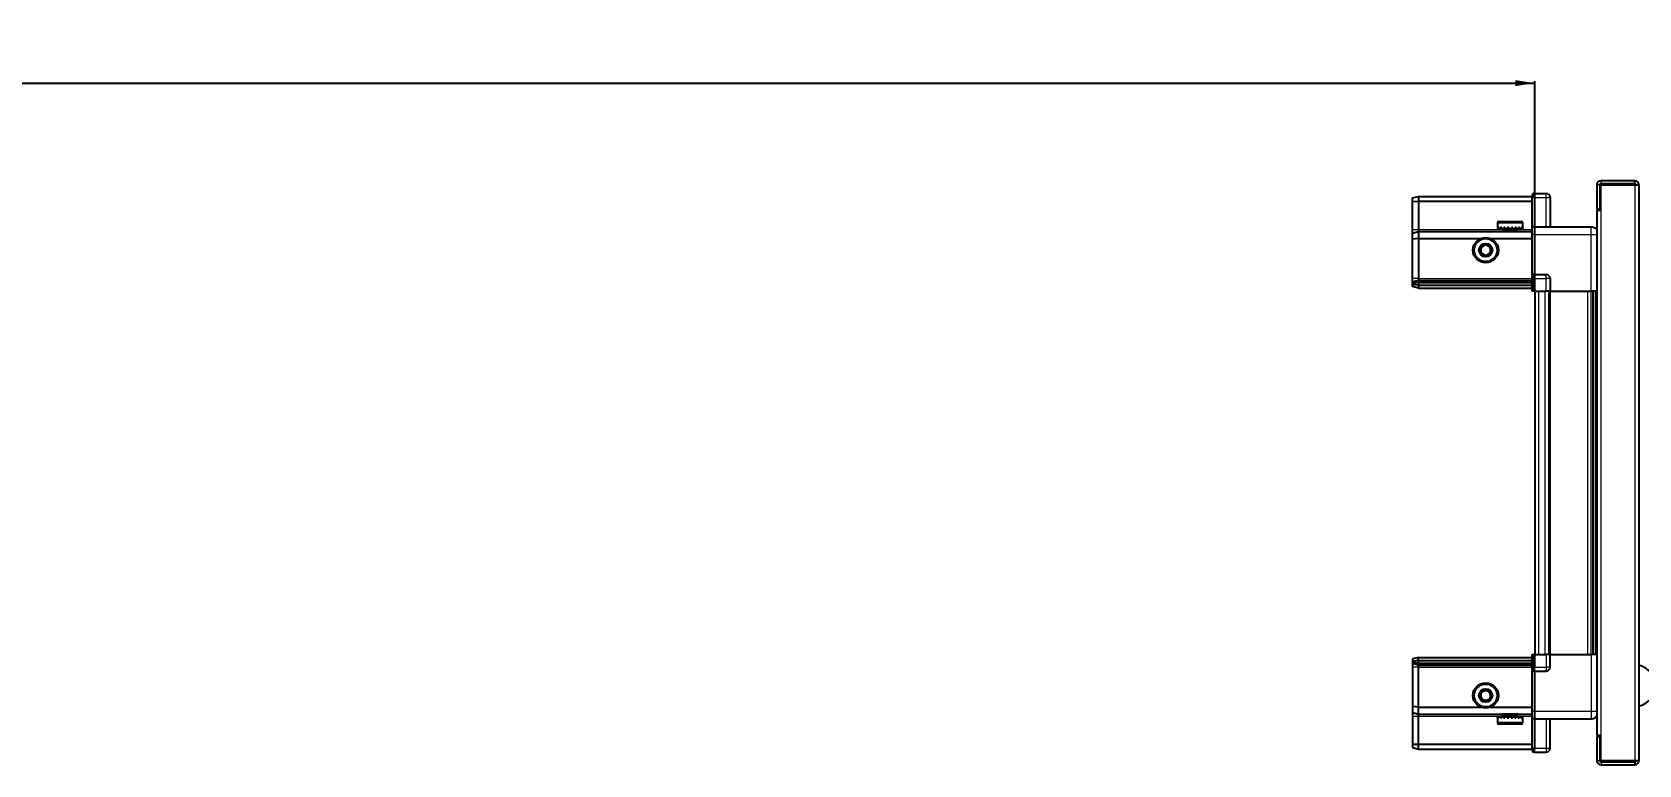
# Model space of a CAD drawing. Header units: millimetres. Extents: x 1021 to 4033, y -989 to 1441.
# Drawn here: x 2625 to 3448, y 993 to 1368 of the extents above; entities that cross this region are included whole.
import ezdxf

# ---------------------------------------------------------------- set-up
doc = ezdxf.new("R2010")
doc.units = ezdxf.units.MM
doc.layers.add('FORMAT', color=7, linetype='Continuous')
doc.styles.add('SLDTEXTSTYLE0', font='TXT', dxfattribs={"width": 0.75})
doc.dimstyles.new('SLDDIMSTYLE0', dxfattribs={"dimtxt": 20, "dimasz": 10, "dimexe": 0, "dimexo": 0.0625, "dimgap": 5, "dimtad": 2, "dimdec": 1, "dimrnd": 1e-09, "dimzin": 12, "dimdsep": 46, "dimtxsty": 'SLDTEXTSTYLE0', "dimsah": 1, "dimcen": 0.09, "dimadec": 0, "dimazin": 3, "dimtfac": 1, "dimtofl": 0, "dimtmove": 0, "dimatfit": 3, "dimfxl": 0, "dimfrac": 2, "dimtolj": 1, "dimtzin": 12, "dimarcsym": 0})

# ---------------------------------------------------------------- blocks, each defined once
blk = doc.blocks.new('_D_4')
at = {"layer": 'FORMAT'}
for p, q in [((1695.13, 1235.67), (1695.13, 1343.16)), ((1695.13, 1342.16), (3395.13, 1342.16)), ((3395.13, 1235.67), (3395.13, 1343.16))]:
    blk.add_line(p, q, dxfattribs=at)
for points in [[(1695.13, 1342.16), (1705.13, 1340.63), (1705.13, 1343.7)], [(3395.13, 1342.16), (3385.13, 1343.7), (3385.13, 1340.63)]]:
    blk.add_solid(points, dxfattribs=at)
at = {"layer": 'FORMAT', "insert": (2515.58, 1367.95), "char_height": 20, "attachment_point": 1, "style": 'SLDTEXTSTYLE0'}
blk.add_mtext('1700', dxfattribs=at)

msp = doc.modelspace()

# ---------------------------------------------------------------- linework, layer by layer
at = {"color": 7, "linetype": 'Continuous', "lineweight": 25}
for p, q in [((3394.65, 1285.66), (3393.78, 1285.16)), ((3394.65, 1285.66), (3393.78, 1285.16)), ((3393.78, 1285.16), (3393.78, 1283.66)), ((3394.98, 1285.66), (3394.65, 1285.66)), ((3394.98, 1285.66), (3394.65, 1285.66)), ((3394.98, 1285.66), (3394.98, 1285.66)), ((3394.98, 1283.66), (3394.98, 1285.66)), ((3394.98, 1285.66), (3400.98, 1285.66)), ((3426.98, 1290.06), (3426.98, 1277.66)), ((3428.48, 1290.06), (3428.48, 1277.66)), ((3428.98, 1277.16), (3428.98, 1290.06)), ((3428.98, 1290.06), (3446.38, 1290.06)), ((3446.38, 1292.16), (3429.08, 1292.16)), ((3446.38, 1290.66), (3429.08, 1290.66)), ((3446.38, 1290.66), (3446.38, 1292.16)), ((3446.38, 1290.06), (3448.48, 1290.06)), ((3448.48, 1290.06), (3448.48, 995.26)), ((3332.48, 1283.36), (3335.48, 1284.16)), ((3332.48, 1281.51), (3332.48, 1283.36)), ((3332.48, 1281.51), (3335.48, 1281.66)), ((3332.48, 1267.16), (3332.48, 1281.51)), ((3335.48, 1284.16), (3335.48, 1281.66)), ((3335.48, 1284.16), (3393.78, 1284.16)), ((3335.48, 1281.66), (3335.48, 1267.16)), ((3335.48, 1281.66), (3393.78, 1281.66)), ((3393.78, 1268.86), (3393.78, 1283.66)), ((3394.98, 1283.66), (3394.98, 1268.86)), ((3402.98, 1283.66), (3402.98, 1268.66)), ((3426.88, 1277.16), (3426.88, 1008.16)), ((3426.88, 1277.16), (3428.98, 1277.16)), ((3426.98, 1277.66), (3428.48, 1277.66)), ((3375.98, 1270.56), (3375.98, 1267.66)), ((3376.14, 1268.16), (3376.02, 1268.16)), ((3376.02, 1268.16), (3376.02, 1267.66)), ((3376.14, 1268.16), (3376.14, 1267.66)), ((3376.89, 1268.16), (3376.55, 1268.16)), ((3376.55, 1268.16), (3376.55, 1267.66)), ((3376.78, 1271.36), (3388.18, 1271.36)), ((3376.89, 1268.16), (3376.89, 1267.66)), ((3378.19, 1268.16), (3377.66, 1268.16)), ((3377.66, 1268.16), (3377.66, 1267.66)), ((3378.19, 1268.16), (3378.19, 1267.66)), ((3379.91, 1268.16), (3379.25, 1268.16)), ((3379.25, 1268.16), (3379.25, 1267.66)), ((3379.91, 1268.16), (3379.91, 1267.66)), ((3381.88, 1268.16), (3381.15, 1268.16)), ((3381.15, 1268.16), (3381.15, 1267.66)), ((3381.58, 1268.16), (3381.58, 1267.66)), ((3381.88, 1268.16), (3381.88, 1267.66)), ((3383.9, 1268.16), (3383.18, 1268.16)), ((3383.18, 1268.16), (3383.18, 1267.66)), ((3383.45, 1268.16), (3383.45, 1267.66)), ((3383.9, 1268.16), (3383.9, 1267.66)), ((3385.8, 1268.16), (3385.14, 1268.16)), ((3385.14, 1268.16), (3385.14, 1267.66)), ((3385.8, 1268.16), (3385.8, 1267.66)), ((3387.36, 1268.16), (3386.84, 1268.16)), ((3386.84, 1268.16), (3386.84, 1267.66)), ((3387.36, 1268.16), (3387.36, 1267.66)), ((3388.45, 1268.16), (3388.12, 1268.16)), ((3388.12, 1268.16), (3388.12, 1267.66)), ((3388.45, 1268.16), (3388.45, 1267.66)), ((3388.95, 1268.16), (3388.84, 1268.16)), ((3388.84, 1268.16), (3388.84, 1267.66)), ((3388.95, 1268.16), (3388.95, 1267.66)), ((3388.98, 1267.66), (3388.98, 1270.56)), ((3393.78, 1268.66), (3393.78, 1268.86)), ((3394.98, 1268.66), (3393.78, 1268.66)), ((3393.78, 1264.66), (3393.78, 1268.66)), ((3394.98, 1268.86), (3394.98, 1268.66)), ((3394.98, 1268.66), (3394.98, 1264.66)), ((3394.98, 1268.66), (3423.98, 1268.66)), ((3332.48, 1265.36), (3332.48, 1267.16)), ((3332.48, 1265.36), (3335.48, 1266.16)), ((3332.48, 1262.33), (3332.48, 1265.36)), ((3335.48, 1262.66), (3332.48, 1262.33)), ((3332.48, 1242.16), (3332.48, 1262.33)), ((3335.48, 1267.16), (3335.48, 1266.16)), ((3335.48, 1266.16), (3335.48, 1262.66)), ((3335.48, 1266.16), (3393.78, 1266.16)), ((3335.48, 1262.66), (3335.48, 1242.16)), ((3335.48, 1262.66), (3367.48, 1262.66)), ((3372.48, 1262.66), (3393.78, 1262.66)), ((3375.98, 1267.66), (3376.02, 1267.66)), ((3376.02, 1267.66), (3376.14, 1267.66)), ((3376.14, 1267.66), (3376.55, 1267.66)), ((3376.55, 1267.66), (3376.89, 1267.66)), ((3376.89, 1267.66), (3377.66, 1267.66)), ((3377.66, 1267.66), (3378.19, 1267.66)), ((3378.08, 1267.66), (3378.08, 1267.56)), ((3378.08, 1267.56), (3386.88, 1267.56)), ((3378.19, 1267.66), (3379.25, 1267.66)), ((3378.48, 1267.16), (3379.17, 1266.68)), ((3378.48, 1267.16), (3386.48, 1267.16)), ((3379.17, 1266.68), (3378.48, 1266.2)), ((3378.48, 1266.2), (3378.48, 1266.16)), ((3378.48, 1266.2), (3386.48, 1266.2)), ((3379.17, 1266.68), (3385.79, 1266.68)), ((3379.25, 1267.66), (3379.91, 1267.66)), ((3379.91, 1267.66), (3381.15, 1267.66)), ((3381.15, 1267.66), (3381.58, 1267.66)), ((3381.88, 1267.66), (3383.18, 1267.66)), ((3383.45, 1267.66), (3383.9, 1267.66)), ((3383.9, 1267.66), (3385.14, 1267.66)), ((3385.14, 1267.66), (3385.8, 1267.66)), ((3385.79, 1266.68), (3386.48, 1267.16)), ((3386.48, 1266.2), (3385.79, 1266.68)), ((3385.8, 1267.66), (3386.84, 1267.66)), ((3386.48, 1266.16), (3386.48, 1266.2)), ((3386.84, 1267.66), (3387.36, 1267.66)), ((3386.88, 1267.56), (3386.88, 1267.66)), ((3387.36, 1267.66), (3388.12, 1267.66)), ((3388.12, 1267.66), (3388.45, 1267.66)), ((3388.45, 1267.66), (3388.84, 1267.66)), ((3388.84, 1267.66), (3388.95, 1267.66)), ((3388.95, 1267.66), (3388.98, 1267.66)), ((3393.78, 1244.36), (3393.78, 1264.66)), ((3394.98, 1264.66), (3394.98, 1244.36)), ((3393.78, 1244.16), (3393.78, 1244.36)), ((3394.98, 1244.16), (3393.78, 1244.16)), ((3393.78, 1244.16), (3393.78, 1243.49)), ((3393.78, 1235.66), (3393.78, 1243.49)), ((3394.98, 1244.36), (3394.98, 1244.16)), ((3394.98, 1242.16), (3394.98, 1244.16)), ((3394.98, 1242.16), (3394.98, 1244.16)), ((3394.98, 1244.16), (3400.98, 1244.16)), ((3332.48, 1240.36), (3332.48, 1242.16)), ((3335.48, 1241.16), (3332.48, 1240.36)), ((3332.48, 1239.62), (3332.48, 1240.36)), ((3335.48, 1240.16), (3332.48, 1239.62)), ((3332.48, 1239.12), (3332.48, 1239.62)), ((3335.48, 1238.66), (3332.48, 1239.12)), ((3332.48, 1237.97), (3332.48, 1239.12)), ((3335.48, 1237.16), (3332.48, 1237.97)), ((3335.48, 1242.16), (3335.48, 1241.16)), ((3335.48, 1241.16), (3335.48, 1240.16)), ((3335.48, 1241.16), (3393.78, 1241.16)), ((3335.48, 1240.16), (3335.48, 1238.66)), ((3335.48, 1240.16), (3393.78, 1240.16)), ((3335.48, 1238.66), (3335.48, 1237.16)), ((3335.48, 1238.66), (3393.78, 1238.66)), ((3335.48, 1237.16), (3393.78, 1237.16)), ((3394.65, 1235.66), (3393.78, 1235.66)), ((3394.65, 1242.16), (3394.65, 1235.66)), ((3394.98, 1235.66), (3394.65, 1235.66)), ((3394.98, 1242.16), (3394.98, 1235.66)), ((3394.98, 1235.66), (3400.98, 1235.66)), ((3395.13, 1235.66), (3395.13, 1049.66)), ((3402.98, 1235.66), (3400.98, 1235.66)), ((3402.33, 1235.66), (3402.33, 1049.66)), ((3402.98, 1242.16), (3402.98, 1235.66)), ((3402.98, 1235.66), (3423.98, 1235.66)), ((3425.01, 1049.66), (3425.01, 1235.66)), ((3425.04, 1049.66), (3425.04, 1235.66)), ((3426.83, 1235.66), (3426.83, 1049.66)), ((3335.48, 1048.16), (3332.48, 1047.36)), ((3332.48, 1047.36), (3332.48, 1046.21)), ((3335.48, 1046.66), (3332.48, 1046.21)), ((3332.48, 1046.21), (3332.48, 1045.71)), ((3335.48, 1045.16), (3332.48, 1045.71)), ((3332.48, 1045.71), (3332.48, 1044.97)), ((3335.48, 1046.66), (3335.48, 1048.16)), ((3335.48, 1048.16), (3393.78, 1048.16)), ((3335.48, 1045.16), (3335.48, 1046.66)), ((3335.48, 1046.66), (3393.78, 1046.66)), ((3393.78, 1041.84), (3393.78, 1049.66)), ((3393.78, 1049.66), (3394.65, 1049.66)), ((3394.65, 1049.66), (3394.65, 1049.66)), ((3394.65, 1049.66), (3394.65, 1043.16)), ((3394.98, 1049.66), (3394.65, 1049.66)), ((3394.98, 1049.66), (3394.98, 1043.16)), ((3394.98, 1049.66), (3394.98, 1049.66)), ((3394.98, 1049.66), (3394.98, 1043.16)), ((3394.98, 1049.66), (3400.98, 1049.66)), ((3402.98, 1049.66), (3400.98, 1049.66)), ((3402.98, 1043.16), (3402.98, 1049.66)), ((3402.98, 1049.66), (3423.98, 1049.66)), ((3335.48, 1044.16), (3332.48, 1044.97)), ((3332.48, 1044.97), (3332.48, 1043.16)), ((3332.48, 1043.16), (3332.48, 1023)), ((3335.48, 1045.16), (3393.78, 1045.16)), ((3335.48, 1044.16), (3335.48, 1045.16)), ((3335.48, 1044.16), (3393.78, 1044.16)), ((3335.48, 1043.16), (3335.48, 1044.16)), ((3335.48, 1022.66), (3335.48, 1043.16)), ((3393.78, 1041.84), (3393.78, 1041.16)), ((3394.98, 1041.16), (3393.78, 1041.16)), ((3393.78, 1040.96), (3393.78, 1041.16)), ((3393.78, 1020.66), (3393.78, 1040.96)), ((3394.98, 1041.16), (3394.98, 1043.16)), ((3394.98, 1041.16), (3394.98, 1040.96)), ((3394.98, 1041.16), (3400.98, 1041.16)), ((3394.98, 1040.96), (3394.98, 1020.66)), ((3335.48, 1022.66), (3332.48, 1023)), ((3332.48, 1023), (3332.48, 1019.97)), ((3335.48, 1022.66), (3367.48, 1022.66)), ((3335.48, 1019.16), (3335.48, 1022.66)), ((3372.48, 1022.66), (3393.78, 1022.66)), ((3332.48, 1019.97), (3335.48, 1019.16)), ((3332.48, 1019.97), (3332.48, 1018.16)), ((3332.48, 1018.16), (3332.48, 1003.82)), ((3335.48, 1019.16), (3393.78, 1019.16)), ((3335.48, 1018.16), (3335.48, 1019.16)), ((3335.48, 1003.66), (3335.48, 1018.16)), ((3375.98, 1017.66), (3375.98, 1014.76)), ((3376, 1017.66), (3375.98, 1017.66)), ((3376, 1017.16), (3376, 1017.66)), ((3376.1, 1017.66), (3376, 1017.66)), ((3376, 1017.16), (3376.1, 1017.16)), ((3376.1, 1017.16), (3376.1, 1017.66)), ((3376.47, 1017.66), (3376.1, 1017.66)), ((3376.47, 1017.16), (3376.47, 1017.66)), ((3376.79, 1017.66), (3376.47, 1017.66)), ((3376.47, 1017.16), (3376.79, 1017.16)), ((3388.18, 1013.96), (3376.78, 1013.96)), ((3376.79, 1017.16), (3376.79, 1017.66)), ((3377.53, 1017.66), (3376.79, 1017.66)), ((3377.53, 1017.16), (3377.53, 1017.66)), ((3378.04, 1017.66), (3377.53, 1017.66)), ((3377.53, 1017.16), (3378.04, 1017.16)), ((3378.04, 1017.16), (3378.04, 1017.66)), ((3379.07, 1017.66), (3378.04, 1017.66)), ((3378.08, 1017.76), (3378.08, 1017.66)), ((3386.88, 1017.76), (3378.08, 1017.76)), ((3378.48, 1019.16), (3378.48, 1019.13)), ((3378.48, 1019.13), (3379.17, 1018.65)), ((3386.48, 1019.13), (3378.48, 1019.13)), ((3379.17, 1018.65), (3378.48, 1018.16)), ((3386.48, 1018.16), (3378.48, 1018.16)), ((3379.07, 1017.16), (3379.07, 1017.66)), ((3379.72, 1017.66), (3379.07, 1017.66)), ((3379.07, 1017.16), (3379.72, 1017.16)), ((3385.79, 1018.65), (3379.17, 1018.65)), ((3379.72, 1017.16), (3379.72, 1017.66)), ((3380.95, 1017.66), (3379.72, 1017.66)), ((3380.95, 1017.16), (3380.95, 1017.66)), ((3381.44, 1017.66), (3380.95, 1017.66)), ((3380.95, 1017.16), (3381.68, 1017.16)), ((3381.44, 1017.16), (3381.44, 1017.66)), ((3381.68, 1017.16), (3381.68, 1017.66)), ((3382.98, 1017.66), (3381.68, 1017.66)), ((3382.98, 1017.16), (3382.98, 1017.66)), ((3382.98, 1017.16), (3383.71, 1017.16)), ((3383.31, 1017.16), (3383.31, 1017.66)), ((3383.71, 1017.66), (3383.31, 1017.66)), ((3383.71, 1017.16), (3383.71, 1017.66)), ((3384.95, 1017.66), (3383.71, 1017.66)), ((3384.95, 1017.16), (3384.95, 1017.66)), ((3385.62, 1017.66), (3384.95, 1017.66)), ((3384.95, 1017.16), (3385.62, 1017.16)), ((3385.62, 1017.16), (3385.62, 1017.66)), ((3386.69, 1017.66), (3385.62, 1017.66)), ((3385.79, 1018.65), (3386.48, 1019.13)), ((3386.48, 1018.16), (3385.79, 1018.65)), ((3386.48, 1019.13), (3386.48, 1019.16)), ((3386.69, 1017.16), (3386.69, 1017.66)), ((3387.23, 1017.66), (3386.69, 1017.66)), ((3386.69, 1017.16), (3387.23, 1017.16)), ((3386.88, 1017.66), (3386.88, 1017.76)), ((3387.23, 1017.16), (3387.23, 1017.66)), ((3388.02, 1017.66), (3387.23, 1017.66)), ((3388.02, 1017.16), (3388.02, 1017.66)), ((3388.37, 1017.66), (3388.02, 1017.66)), ((3388.02, 1017.16), (3388.37, 1017.16)), ((3388.37, 1017.16), (3388.37, 1017.66)), ((3388.8, 1017.66), (3388.37, 1017.66)), ((3388.8, 1017.16), (3388.8, 1017.66)), ((3388.93, 1017.66), (3388.8, 1017.66)), ((3388.8, 1017.16), (3388.93, 1017.16)), ((3388.93, 1017.16), (3388.93, 1017.66)), ((3388.98, 1017.66), (3388.93, 1017.66)), ((3388.98, 1014.76), (3388.98, 1017.66)), ((3393.78, 1016.66), (3393.78, 1020.66)), ((3394.98, 1016.66), (3393.78, 1016.66)), ((3393.78, 1016.46), (3393.78, 1016.66)), ((3393.78, 1001.66), (3393.78, 1016.46)), ((3394.98, 1020.66), (3394.98, 1016.66)), ((3394.98, 1016.66), (3394.98, 1016.46)), ((3394.98, 1016.66), (3423.98, 1016.66)), ((3394.98, 1016.46), (3394.98, 1001.66)), ((3394.98, 1016.46), (3394.98, 1001.66)), ((3402.98, 1001.66), (3402.98, 1016.66)), ((3428.98, 1008.16), (3426.88, 1008.16)), ((3426.98, 1007.66), (3428.48, 1007.66)), ((3426.98, 1007.66), (3426.98, 995.26)), ((3428.48, 1007.66), (3428.48, 995.26)), ((3428.98, 995.26), (3428.98, 1008.16)), ((3332.48, 1003.82), (3335.48, 1003.66)), ((3332.48, 1003.82), (3332.48, 1001.97)), ((3332.48, 1001.97), (3335.48, 1001.16)), ((3335.48, 1003.66), (3393.78, 1003.66)), ((3335.48, 1001.16), (3335.48, 1003.66)), ((3335.48, 1001.16), (3393.78, 1001.16)), ((3393.78, 1001.66), (3393.78, 1000.16)), ((3393.78, 1000.16), (3394.65, 999.66)), ((3394.98, 999.66), (3394.65, 999.66)), ((3394.98, 999.66), (3394.98, 1001.66)), ((3394.98, 999.66), (3400.98, 999.66)), ((3446.38, 995.26), (3428.98, 995.26)), ((3429.08, 994.66), (3446.38, 994.66)), ((3429.08, 993.16), (3446.38, 993.16)), ((3448.48, 995.26), (3446.38, 995.26)), ((3446.38, 994.66), (3446.38, 993.16))]:
    msp.add_line(p, q, dxfattribs=at)
at = {"color": 8, "linetype": 'Continuous', "lineweight": 18}
for p, q in [((3400.98, 1283.66), (3400.98, 1285.66)), ((3428.48, 1290.06), (3426.98, 1290.06)), ((3429.08, 1290.66), (3429.08, 1292.16)), ((3446.38, 1290.06), (3446.38, 995.26)), ((3394.98, 1283.66), (3393.78, 1283.66)), ((3394.98, 1283.66), (3400.98, 1283.66)), ((3400.98, 1268.66), (3400.98, 1283.66)), ((3400.98, 1283.66), (3402.98, 1283.66)), ((3428.98, 1277.16), (3428.98, 1008.16)), ((3375.98, 1270.56), (3388.98, 1270.56)), ((3393.78, 1268.86), (3394.98, 1268.86)), ((3332.48, 1267.16), (3335.48, 1267.16)), ((3335.48, 1267.16), (3378.48, 1267.16)), ((3386.48, 1267.16), (3393.78, 1267.16)), ((3394.98, 1264.66), (3393.78, 1264.66)), ((3394.98, 1264.66), (3423.98, 1264.66)), ((3423.98, 1235.66), (3423.98, 1264.66)), ((3393.78, 1244.36), (3394.98, 1244.36)), ((3400.98, 1242.16), (3400.98, 1244.16)), ((3335.48, 1242.16), (3332.48, 1242.16)), ((3335.48, 1242.16), (3393.78, 1242.16)), ((3394.98, 1242.16), (3394.65, 1242.16)), ((3394.98, 1242.16), (3400.98, 1242.16)), ((3397.13, 1235.66), (3397.13, 1049.66)), ((3400.33, 1235.66), (3400.33, 1049.66)), ((3402.98, 1242.16), (3400.98, 1242.16)), ((3400.98, 1235.66), (3400.98, 1242.16)), ((3402.98, 1235.66), (3402.98, 1049.66)), ((3422.39, 1049.66), (3422.39, 1235.66)), ((3423.8, 1235.66), (3423.8, 1049.66)), ((3426.25, 1049.66), (3426.25, 1235.66)), ((3394.98, 1049.66), (3394.65, 1049.66)), ((3400.98, 1049.66), (3400.98, 1043.16)), ((3423.98, 1049.66), (3423.98, 1020.66)), ((3335.48, 1043.16), (3332.48, 1043.16)), ((3335.48, 1043.16), (3393.78, 1043.16)), ((3394.98, 1040.96), (3393.78, 1040.96)), ((3394.98, 1043.16), (3394.65, 1043.16)), ((3394.98, 1043.16), (3400.98, 1043.16)), ((3402.98, 1043.16), (3400.98, 1043.16)), ((3400.98, 1043.16), (3400.98, 1041.16)), ((3332.48, 1018.16), (3335.48, 1018.16)), ((3335.48, 1018.16), (3378.48, 1018.16)), ((3388.98, 1014.76), (3375.98, 1014.76)), ((3386.48, 1018.16), (3393.78, 1018.16)), ((3394.98, 1020.66), (3393.78, 1020.66)), ((3394.98, 1016.46), (3393.78, 1016.46)), ((3394.98, 1020.66), (3423.98, 1020.66)), ((3400.98, 1016.66), (3400.98, 1001.66)), ((3394.98, 1001.66), (3393.78, 1001.66)), ((3394.98, 1001.66), (3400.98, 1001.66)), ((3400.98, 1001.66), (3402.98, 1001.66)), ((3400.98, 1001.66), (3400.98, 999.66)), ((3428.48, 995.26), (3426.98, 995.26)), ((3429.08, 994.66), (3429.08, 993.16))]:
    msp.add_line(p, q, dxfattribs=at)
at = {"color": 7, "linetype": 'Continuous', "lineweight": 25}
for centre, radius in [((3369.98, 1256.66), 6.5), ((3369.98, 1256.66), 3.46), ((3369.98, 1028.66), 6.5), ((3369.98, 1028.66), 3.46)]:
    msp.add_circle(centre, radius, dxfattribs=at)
at = {"color": 8, "linetype": 'Continuous', "lineweight": 18}
for centre in [(3369.98, 1256.66), (3369.98, 1028.66)]:
    msp.add_circle(centre, 5.7, dxfattribs=at)
at = {"color": 7, "linetype": 'Continuous', "lineweight": 25}
for centre, radius, start, end in [((3400.98, 1283.66), 2, 360, 90), ((3429.08, 1290.06), 2.1, 90, 180), ((3429.08, 1290.06), 0.6, 90, 180), ((3446.38, 1290.06), 2.1, 0, 90), ((3446.38, 1290.06), 0.6, 0, 90), ((3376.78, 1270.56), 0.8, 90, 180), ((3388.18, 1270.56), 0.8, 0, 90), ((3378.08, 1267.16), 0.4, 0, 90), ((3386.88, 1267.16), 0.4, 90, 180), ((3369.98, 1256.66), 2.5, 120.74103, 180.74103), ((3369.98, 1256.66), 2.5, 180.74103, 240.74103), ((3369.98, 1256.66), 2.5, 60.74103, 120.74103), ((3369.98, 1256.66), 2.5, 240.74103, 300.74103), ((3369.98, 1256.66), 2.5, 0.74103, 60.74103), ((3369.98, 1256.66), 2.5, 300.74103, 0.74103), ((3400.98, 1242.16), 2, 0, 90), ((3400.98, 1043.16), 2, 270, 0), ((3445.46, 1032.64), 11.91, 36.1266, 75.29965), ((3369.98, 1028.66), 2.5, 155.91157, 215.91157), ((3369.98, 1028.66), 2.5, 95.91157, 155.91157), ((3369.98, 1028.66), 2.5, 35.91157, 95.91157), ((3369.98, 1028.66), 2.5, 335.91157, 35.91157), ((3369.98, 1028.66), 2.5, 215.91157, 275.91157), ((3369.98, 1028.66), 2.5, 275.91157, 335.91157), ((3445.46, 1034.69), 11.91, 284.70035, 323.8734), ((3376.78, 1014.76), 0.8, 180, 270), ((3378.08, 1018.16), 0.4, 270, 0), ((3386.88, 1018.16), 0.4, 180, 270), ((3388.18, 1014.76), 0.8, 270, 0), ((3400.98, 1001.66), 2, 270, 0), ((3429.08, 995.26), 2.1, 180, 270), ((3429.08, 995.26), 0.6, 180, 270), ((3446.38, 995.26), 0.6, 270, 0), ((3446.38, 995.26), 2.1, 270, 0)]:
    msp.add_arc(centre, radius, start, end, dxfattribs=at)
for centre, start_param, end_param in [((3391.19, 1242.16), 0, 0.722734), ((3391.19, 1043.16), 5.560451, 6.283185)]:
    msp.add_ellipse(centre, major_axis=(3.46, 0), ratio=0.57735, start_param=start_param, end_param=end_param, dxfattribs=at)
for points, knots in [([(3423.98, 1268.66), (3424.42, 1268.62), (3425.1, 1268.55), (3425.91, 1268.11), (3426.47, 1267.67), (3426.75, 1267.3), (3426.88, 1267.12)], [0, 0, 0, 0, 0.384298, 0.591173, 0.802437, 1, 1, 1, 1]), ([(3367.46, 1258.07), (3367.91, 1258.34), (3368.74, 1258.83), (3369.56, 1259.32), (3369.95, 1259.55)], [0, 0, 0, 0, 0.534686, 1, 1, 1, 1]), ([(3367.5, 1255.19), (3367.5, 1255.31), (3367.49, 1255.91), (3367.48, 1256.91), (3367.47, 1257.73), (3367.46, 1258.07)], [0, 0, 0, 0, 0.1331247, 0.6370994, 1, 1, 1, 1]), ([(3370.02, 1253.78), (3369.57, 1254.03), (3368.73, 1254.5), (3367.89, 1254.97), (3367.5, 1255.19)], [0, 0, 0, 0, 0.534686, 1, 1, 1, 1]), ([(3369.95, 1259.55), (3370.4, 1259.3), (3371.24, 1258.83), (3372.07, 1258.36), (3372.46, 1258.14)], [0, 0, 0, 0, 0.534686, 1, 1, 1, 1]), ([(3372.5, 1255.25), (3372.06, 1254.99), (3371.23, 1254.5), (3370.4, 1254.01), (3370.02, 1253.78)], [0, 0, 0, 0, 0.534686, 1, 1, 1, 1]), ([(3372.46, 1258.14), (3372.47, 1257.8), (3372.48, 1256.97), (3372.49, 1255.98), (3372.5, 1255.38), (3372.5, 1255.25)], [0, 0, 0, 0, 0.362901, 0.866875, 1, 1, 1, 1]), ([(3426.83, 1235.66), (3426.8, 1235.66), (3426.58, 1235.66), (3425.86, 1235.66), (3424.89, 1235.66), (3424.24, 1235.66), (3423.98, 1235.66)], [0, 0, 0, 0, 0.0717073, 0.4209791, 0.7702508, 1, 1, 1, 1]), ([(3426.83, 1049.66), (3426.8, 1049.66), (3426.58, 1049.66), (3425.86, 1049.66), (3424.89, 1049.66), (3424.24, 1049.66), (3423.98, 1049.66)], [0, 0, 0, 0, 0.071707, 0.420979, 0.770251, 1, 1, 1, 1]), ([(3367.11, 1028.37), (3367.32, 1028.84), (3367.72, 1029.72), (3368.11, 1030.59), (3368.29, 1031)], [0, 0, 0, 0, 0.534686, 1, 1, 1, 1]), ([(3368.29, 1031), (3368.63, 1031.04), (3369.45, 1031.12), (3370.44, 1031.22), (3371.04, 1031.29), (3371.16, 1031.3)], [0, 0, 0, 0, 0.362901, 0.866875, 1, 1, 1, 1]), ([(3371.16, 1031.3), (3371.46, 1030.88), (3372.03, 1030.1), (3372.59, 1029.32), (3372.85, 1028.96)], [0, 0, 0, 0, 0.534686, 1, 1, 1, 1]), ([(3368.81, 1026.03), (3368.5, 1026.45), (3367.94, 1027.23), (3367.37, 1028.01), (3367.11, 1028.37)], [0, 0, 0, 0, 0.5346859, 1, 1, 1, 1]), ([(3371.68, 1026.33), (3371.55, 1026.31), (3370.96, 1026.25), (3369.97, 1026.15), (3369.15, 1026.06), (3368.81, 1026.03)], [0, 0, 0, 0, 0.133125, 0.637099, 1, 1, 1, 1]), ([(3372.85, 1028.96), (3372.64, 1028.49), (3372.25, 1027.61), (3371.86, 1026.73), (3371.68, 1026.33)], [0, 0, 0, 0, 0.534686, 1, 1, 1, 1]), ([(3423.98, 1016.66), (3424.42, 1016.71), (3425.1, 1016.78), (3425.91, 1017.22), (3426.47, 1017.66), (3426.75, 1018.03), (3426.88, 1018.21)], [0, 0, 0, 0, 0.3842982, 0.5911726, 0.8024372, 1, 1, 1, 1])]:
    msp.add_open_spline(points, degree=3, knots=knots, dxfattribs=at)
at = {"color": 8, "linetype": 'Continuous', "lineweight": 18}
for points in [[(3423.98, 1264.66), (3423.98, 1265.19), (3423.98, 1266.24), (3423.98, 1267.56), (3423.98, 1268.48), (3423.98, 1268.6), (3423.98, 1268.66)], [(3423.98, 1020.66), (3423.98, 1020.14), (3423.98, 1019.09), (3423.98, 1017.77), (3423.98, 1016.84), (3423.98, 1016.72), (3423.98, 1016.66)]]:
    msp.add_open_spline(points, degree=3, dxfattribs=at)
for points in [[(3423.98, 1264.66), (3424.42, 1264.66), (3425.1, 1264.66), (3425.91, 1264.66), (3426.47, 1264.66), (3426.75, 1264.66), (3426.88, 1264.66)], [(3423.98, 1020.66), (3424.42, 1020.66), (3425.1, 1020.66), (3425.91, 1020.66), (3426.47, 1020.66), (3426.75, 1020.66), (3426.88, 1020.66)]]:
    msp.add_open_spline(points, degree=3, knots=[0, 0, 0, 0, 0.384298, 0.591173, 0.802437, 1, 1, 1, 1], dxfattribs=at)

# ---------------------------------------------------------------- dimensions: what is measured, and where the dimension line sits
at = {"layer": 'FORMAT'}
dim = msp.add_linear_dim(base=(3395.13, 1342.16), p1=(1695.13, 1235.66), p2=(3395.13, 1235.66), angle=0, dimstyle='SLDDIMSTYLE0', dxfattribs=at)
dim.commit()
dim.dimension.update_dxf_attribs({"geometry": '_D_4', "text_midpoint": (2545.13, 1342.16), "dimtype": 160})

doc.saveas('drawing.dxf')
